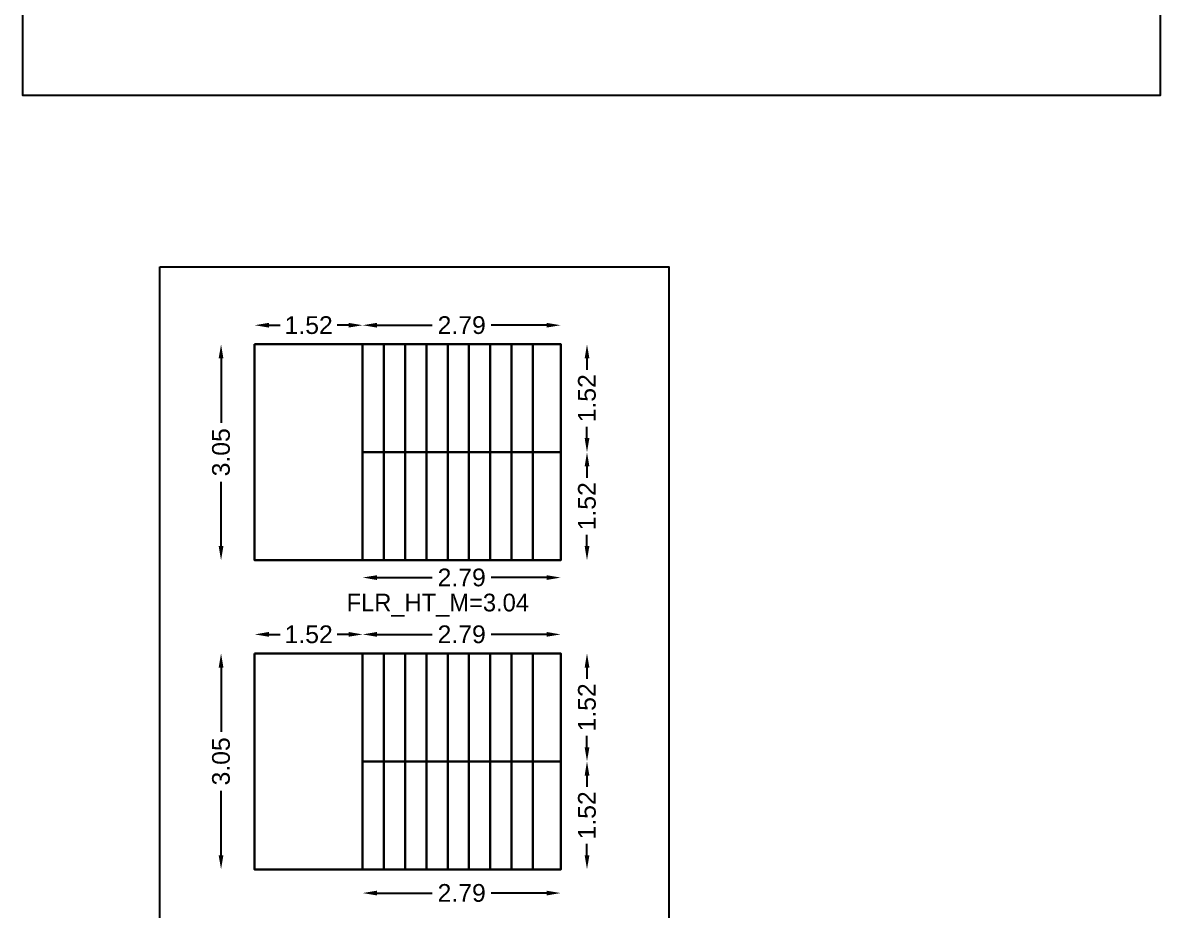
# Model space of a CAD drawing. Header units: metres. Extents: x -56 to 205, y -186 to -77.
# Drawn here: x 52.53 to 68.58, y -115.75 to -103.22 of the extents above; entities that cross this region are included whole.
import ezdxf

# ---------------------------------------------------------------- set-up
doc = ezdxf.new("R2010")
doc.units = ezdxf.units.M
doc.linetypes.add('HIDDEN', pattern=[0.375, 0.25, -0.125])
doc.layers.add('BLK_1_FLR_0_STAIR_1', color=1, linetype='Continuous')
doc.layers.add('BLK_1_FLR_1_STAIR_1', color=1, linetype='Continuous')
for name, color, linetype, lineweight in [('BLK_1_FLR_0_STAIR_1_FLIGHT_1', 7, 'Continuous', 0), ('BLK_1_FLR_0_STAIR_1_FLIGHT_2', 7, 'Continuous', 0), ('BLK_1_FLR_0_STAIR_1_LANDING_1', 7, 'Continuous', 0), ('BLK_1_FLR_1_STAIR_1_FLIGHT_1', 7, 'Continuous', 0), ('BLK_1_FLR_1_STAIR_1_FLIGHT_2', 7, 'Continuous', 0), ('BLK_1_FLR_1_STAIR_1_LANDING_1', 7, 'Continuous', 0)]:
    doc.layers.add(name, color=color, linetype=linetype, lineweight=lineweight)
doc.styles.add('SPA1', font='GOTHIC.TTF')
doc.styles.get("Standard").update_dxf_attribs({"font": 'arial.ttf', "height": 0.25})
doc.dimstyles.new('Copy of Standard', dxfattribs={"dimtxt": 18, "dimasz": 6, "dimexe": 0.18, "dimexo": 0.0625, "dimgap": 0.09, "dimtad": 0, "dimdec": 3, "dimzin": 0, "dimdsep": 46, "dimlunit": 4, "dimtxsty": 'Standard', "dimblk": 'OBLIQUE', "dimcen": 0.09, "dimse1": 1, "dimse2": 1, "dimclrd": 256, "dimclre": 256, "dimclrt": 256, "dimadec": 0, "dimazin": 0, "dimtfac": 1, "dimtdec": 3, "dimtofl": 0, "dimtmove": 1, "dimatfit": 3, "dimldrblk": 'DOT', "dimfxl": 0, "dimtolj": 1, "dimtzin": 0, "dimarcsym": 0})

# ---------------------------------------------------------------- blocks, each defined once
blk = doc.blocks.new('*D95')
at = {"layer": 'BLK_1_FLR_0_STAIR_1_LANDING_1', "color": 2, "lineweight": -2, "ltscale": 10}
for p, q in [((56.004, -107.493), (56.164, -107.493)), ((57.128, -107.493), (56.967, -107.493))]:
    blk.add_line(p, q, dxfattribs=at)
at = {"layer": 'BLK_1_FLR_0_STAIR_1_LANDING_1', "color": 2, "ltscale": 10}
for points in [[(56.004, -107.46), (56.004, -107.526), (55.804, -107.493)], [(57.128, -107.46), (57.128, -107.526), (57.328, -107.493)]]:
    blk.add_solid(points, dxfattribs=at)
at = {"layer": 'DEFPOINTS', "color": 0, "ltscale": 10}
for p in [(57.328, -107.493), (55.804, -107.762), (57.328, -107.762)]:
    blk.add_point(p, dxfattribs=at)
at = {"layer": 'BLK_1_FLR_0_STAIR_1_LANDING_1', "color": 2, "lineweight": 30, "ltscale": 10, "insert": (56.566, -107.493), "char_height": 0.25, "attachment_point": 5}
blk.add_mtext('\\A1;1.52', dxfattribs=at)
blk = doc.blocks.new('_Dot')
at = {"color": 0, "linetype": 'ByBlock', "lineweight": -2}
blk.add_line((-0.5, 0), (-1, 0), dxfattribs=at)
at = {"color": 0, "linetype": 'ByBlock', "const_width": 0.5}
blk.add_lwpolyline([(-0.25, 0, 1), (0.25, 0, 1)], format="xyb", close=True, dxfattribs=at)
blk = doc.blocks.new('*D96')
at = {"layer": 'BLK_1_FLR_0_STAIR_1_LANDING_1', "color": 1, "lineweight": -2, "ltscale": 10}
for p, q in [((55.33, -107.962), (55.33, -108.87)), ((55.33, -110.61), (55.33, -109.701))]:
    blk.add_line(p, q, dxfattribs=at)
at = {"layer": 'BLK_1_FLR_0_STAIR_1_LANDING_1', "color": 1, "ltscale": 10}
for points in [[(55.296, -107.962), (55.363, -107.962), (55.33, -107.762)], [(55.296, -110.61), (55.363, -110.61), (55.33, -110.81)]]:
    blk.add_solid(points, dxfattribs=at)
at = {"layer": 'DEFPOINTS', "color": 0, "ltscale": 10}
for p in [(55.804, -107.762), (55.33, -110.81), (55.804, -110.81)]:
    blk.add_point(p, dxfattribs=at)
at = {"layer": 'BLK_1_FLR_0_STAIR_1_LANDING_1', "color": 1, "lineweight": 30, "ltscale": 10, "insert": (55.33, -109.286), "char_height": 0.25, "attachment_point": 5, "rotation": 90}
blk.add_mtext('\\A1;3.05', dxfattribs=at)
blk = doc.blocks.new('*D97')
at = {"layer": 'BLK_1_FLR_0_STAIR_1_FLIGHT_1', "color": 1, "lineweight": -2, "ltscale": 10}
for p, q in [((57.528, -107.493), (58.308, -107.493)), ((59.922, -107.493), (59.142, -107.493))]:
    blk.add_line(p, q, dxfattribs=at)
at = {"layer": 'BLK_1_FLR_0_STAIR_1_FLIGHT_1', "color": 1, "ltscale": 10}
for points in [[(57.528, -107.46), (57.528, -107.526), (57.328, -107.493)], [(59.922, -107.46), (59.922, -107.526), (60.122, -107.493)]]:
    blk.add_solid(points, dxfattribs=at)
at = {"layer": 'DEFPOINTS', "color": 0, "ltscale": 10}
for p in [(60.122, -107.493), (57.328, -107.762), (60.122, -107.762)]:
    blk.add_point(p, dxfattribs=at)
at = {"layer": 'BLK_1_FLR_0_STAIR_1_FLIGHT_1', "color": 1, "lineweight": 30, "ltscale": 10, "insert": (58.725, -107.493), "char_height": 0.25, "attachment_point": 5}
blk.add_mtext('\\A1;2.79', dxfattribs=at)
blk = doc.blocks.new('*D93')
at = {"layer": 'BLK_1_FLR_0_STAIR_1_FLIGHT_1', "color": 2, "lineweight": -2, "ltscale": 10}
for p, q in [((60.493, -107.962), (60.493, -108.122)), ((60.493, -109.086), (60.493, -108.926))]:
    blk.add_line(p, q, dxfattribs=at)
at = {"layer": 'BLK_1_FLR_0_STAIR_1_FLIGHT_1', "color": 2, "ltscale": 10}
for points in [[(60.46, -107.962), (60.527, -107.962), (60.493, -107.762)], [(60.46, -109.086), (60.527, -109.086), (60.493, -109.286)]]:
    blk.add_solid(points, dxfattribs=at)
at = {"layer": 'DEFPOINTS', "color": 0, "ltscale": 10}
for p in [(60.122, -107.762), (60.122, -109.286), (60.493, -109.286)]:
    blk.add_point(p, dxfattribs=at)
at = {"layer": 'BLK_1_FLR_0_STAIR_1_FLIGHT_1', "color": 2, "lineweight": 30, "ltscale": 10, "insert": (60.493, -108.524), "char_height": 0.25, "attachment_point": 5, "rotation": 90}
blk.add_mtext('\\A1;1.52', dxfattribs=at)
blk = doc.blocks.new('*D98')
at = {"layer": 'BLK_1_FLR_0_STAIR_1_FLIGHT_2', "color": 2, "lineweight": -2, "ltscale": 10}
for p, q in [((60.493, -109.486), (60.493, -109.646)), ((60.493, -110.61), (60.493, -110.45))]:
    blk.add_line(p, q, dxfattribs=at)
at = {"layer": 'BLK_1_FLR_0_STAIR_1_FLIGHT_2', "color": 2, "ltscale": 10}
for points in [[(60.46, -109.486), (60.527, -109.486), (60.493, -109.286)], [(60.46, -110.61), (60.527, -110.61), (60.493, -110.81)]]:
    blk.add_solid(points, dxfattribs=at)
at = {"layer": 'DEFPOINTS', "color": 0, "ltscale": 10}
for p in [(60.122, -109.286), (60.122, -110.81), (60.493, -110.81)]:
    blk.add_point(p, dxfattribs=at)
at = {"layer": 'BLK_1_FLR_0_STAIR_1_FLIGHT_2', "color": 2, "lineweight": 30, "ltscale": 10, "insert": (60.493, -110.048), "char_height": 0.25, "attachment_point": 5, "rotation": 90}
blk.add_mtext('\\A1;1.52', dxfattribs=at)
blk = doc.blocks.new('*D99')
at = {"layer": 'BLK_1_FLR_0_STAIR_1_FLIGHT_2', "color": 1, "lineweight": -2, "ltscale": 10}
for p, q in [((57.528, -111.054), (58.308, -111.054)), ((59.922, -111.054), (59.142, -111.054))]:
    blk.add_line(p, q, dxfattribs=at)
at = {"layer": 'BLK_1_FLR_0_STAIR_1_FLIGHT_2', "color": 1, "ltscale": 10}
for points in [[(57.528, -111.021), (57.528, -111.088), (57.328, -111.054)], [(59.922, -111.021), (59.922, -111.088), (60.122, -111.054)]]:
    blk.add_solid(points, dxfattribs=at)
at = {"layer": 'DEFPOINTS', "color": 0, "ltscale": 10}
for p in [(57.328, -110.81), (60.122, -110.81), (57.328, -111.054)]:
    blk.add_point(p, dxfattribs=at)
at = {"layer": 'BLK_1_FLR_0_STAIR_1_FLIGHT_2', "color": 1, "lineweight": 30, "ltscale": 10, "insert": (58.725, -111.054), "char_height": 0.25, "attachment_point": 5}
blk.add_mtext('\\A1;2.79', dxfattribs=at)
blk = doc.blocks.new('*D100')
at = {"layer": 'BLK_1_FLR_1_STAIR_1_LANDING_1', "color": 2, "lineweight": -2, "ltscale": 10}
for p, q in [((56.004, -111.856), (56.164, -111.856)), ((57.128, -111.856), (56.967, -111.856))]:
    blk.add_line(p, q, dxfattribs=at)
at = {"layer": 'BLK_1_FLR_1_STAIR_1_LANDING_1', "color": 2, "ltscale": 10}
for points in [[(56.004, -111.822), (56.004, -111.889), (55.804, -111.856)], [(57.128, -111.822), (57.128, -111.889), (57.328, -111.856)]]:
    blk.add_solid(points, dxfattribs=at)
at = {"layer": 'DEFPOINTS', "color": 0, "ltscale": 10}
for p in [(57.328, -111.856), (55.804, -112.124), (57.328, -112.124)]:
    blk.add_point(p, dxfattribs=at)
at = {"layer": 'BLK_1_FLR_1_STAIR_1_LANDING_1', "color": 2, "lineweight": 30, "ltscale": 10, "insert": (56.566, -111.856), "char_height": 0.25, "attachment_point": 5}
blk.add_mtext('\\A1;1.52', dxfattribs=at)
blk = doc.blocks.new('*D101')
at = {"layer": 'BLK_1_FLR_1_STAIR_1_LANDING_1', "color": 1, "lineweight": -2, "ltscale": 10}
for p, q in [((55.33, -112.324), (55.33, -113.233)), ((55.33, -114.972), (55.33, -114.064))]:
    blk.add_line(p, q, dxfattribs=at)
at = {"layer": 'BLK_1_FLR_1_STAIR_1_LANDING_1', "color": 1, "ltscale": 10}
for points in [[(55.296, -112.324), (55.363, -112.324), (55.33, -112.124)], [(55.296, -114.972), (55.363, -114.972), (55.33, -115.172)]]:
    blk.add_solid(points, dxfattribs=at)
at = {"layer": 'DEFPOINTS', "color": 0, "ltscale": 10}
for p in [(55.804, -112.124), (55.33, -115.172), (55.804, -115.172)]:
    blk.add_point(p, dxfattribs=at)
at = {"layer": 'BLK_1_FLR_1_STAIR_1_LANDING_1', "color": 1, "lineweight": 30, "ltscale": 10, "insert": (55.33, -113.648), "char_height": 0.25, "attachment_point": 5, "rotation": 90}
blk.add_mtext('\\A1;3.05', dxfattribs=at)
blk = doc.blocks.new('*D102')
at = {"layer": 'BLK_1_FLR_1_STAIR_1_FLIGHT_1', "color": 1, "lineweight": -2, "ltscale": 10}
for p, q in [((57.528, -111.856), (58.308, -111.856)), ((59.922, -111.856), (59.142, -111.856))]:
    blk.add_line(p, q, dxfattribs=at)
at = {"layer": 'BLK_1_FLR_1_STAIR_1_FLIGHT_1', "color": 1, "ltscale": 10}
for points in [[(57.528, -111.822), (57.528, -111.889), (57.328, -111.856)], [(59.922, -111.822), (59.922, -111.889), (60.122, -111.856)]]:
    blk.add_solid(points, dxfattribs=at)
at = {"layer": 'DEFPOINTS', "color": 0, "ltscale": 10}
for p in [(60.122, -111.856), (57.328, -112.124), (60.122, -112.124)]:
    blk.add_point(p, dxfattribs=at)
at = {"layer": 'BLK_1_FLR_1_STAIR_1_FLIGHT_1', "color": 1, "lineweight": 30, "ltscale": 10, "insert": (58.725, -111.856), "char_height": 0.25, "attachment_point": 5}
blk.add_mtext('\\A1;2.79', dxfattribs=at)
blk = doc.blocks.new('*D94')
at = {"layer": 'BLK_1_FLR_1_STAIR_1_FLIGHT_1', "color": 2, "lineweight": -2, "ltscale": 10}
for p, q in [((60.493, -112.324), (60.493, -112.485)), ((60.493, -113.448), (60.493, -113.288))]:
    blk.add_line(p, q, dxfattribs=at)
at = {"layer": 'BLK_1_FLR_1_STAIR_1_FLIGHT_1', "color": 2, "ltscale": 10}
for points in [[(60.46, -112.324), (60.527, -112.324), (60.493, -112.124)], [(60.46, -113.448), (60.527, -113.448), (60.493, -113.648)]]:
    blk.add_solid(points, dxfattribs=at)
at = {"layer": 'DEFPOINTS', "color": 0, "ltscale": 10}
for p in [(60.122, -112.124), (60.122, -113.648), (60.493, -113.648)]:
    blk.add_point(p, dxfattribs=at)
at = {"layer": 'BLK_1_FLR_1_STAIR_1_FLIGHT_1', "color": 2, "lineweight": 30, "ltscale": 10, "insert": (60.493, -112.886), "char_height": 0.25, "attachment_point": 5, "rotation": 90}
blk.add_mtext('\\A1;1.52', dxfattribs=at)
blk = doc.blocks.new('*D103')
at = {"layer": 'BLK_1_FLR_1_STAIR_1_FLIGHT_2', "color": 2, "lineweight": -2, "ltscale": 10}
for p, q in [((60.493, -113.848), (60.493, -114.009)), ((60.493, -114.972), (60.493, -114.812))]:
    blk.add_line(p, q, dxfattribs=at)
at = {"layer": 'BLK_1_FLR_1_STAIR_1_FLIGHT_2', "color": 2, "ltscale": 10}
for points in [[(60.46, -113.848), (60.527, -113.848), (60.493, -113.648)], [(60.46, -114.972), (60.527, -114.972), (60.493, -115.172)]]:
    blk.add_solid(points, dxfattribs=at)
at = {"layer": 'DEFPOINTS', "color": 0, "ltscale": 10}
for p in [(60.122, -113.648), (60.122, -115.172), (60.493, -115.172)]:
    blk.add_point(p, dxfattribs=at)
at = {"layer": 'BLK_1_FLR_1_STAIR_1_FLIGHT_2', "color": 2, "lineweight": 30, "ltscale": 10, "insert": (60.493, -114.41), "char_height": 0.25, "attachment_point": 5, "rotation": 90}
blk.add_mtext('\\A1;1.52', dxfattribs=at)
blk = doc.blocks.new('*D104')
at = {"layer": 'BLK_1_FLR_1_STAIR_1_FLIGHT_2', "color": 1, "lineweight": -2, "ltscale": 10}
for p, q in [((57.528, -115.506), (58.308, -115.506)), ((59.922, -115.506), (59.142, -115.506))]:
    blk.add_line(p, q, dxfattribs=at)
at = {"layer": 'BLK_1_FLR_1_STAIR_1_FLIGHT_2', "color": 1, "ltscale": 10}
for points in [[(57.528, -115.473), (57.528, -115.54), (57.328, -115.506)], [(59.922, -115.473), (59.922, -115.54), (60.122, -115.506)]]:
    blk.add_solid(points, dxfattribs=at)
at = {"layer": 'DEFPOINTS', "color": 0, "ltscale": 10}
for p in [(57.328, -115.172), (60.122, -115.172), (57.328, -115.506)]:
    blk.add_point(p, dxfattribs=at)
at = {"layer": 'BLK_1_FLR_1_STAIR_1_FLIGHT_2', "color": 1, "lineweight": 30, "ltscale": 10, "insert": (58.725, -115.506), "char_height": 0.25, "attachment_point": 5}
blk.add_mtext('\\A1;2.79', dxfattribs=at)

msp = doc.modelspace()

# ---------------------------------------------------------------- linework, layer by layer
at = {"color": 0, "ltscale": 30}
for points in [[(52.53195, -97.68456), (68.58107, -97.68456), (68.58107, -104.25083), (52.53195, -104.25083)], [(54.46484, -106.66771), (61.64763, -106.66771), (61.64763, -116.77906), (54.46484, -116.77906)]]:
    msp.add_lwpolyline(points, close=True, dxfattribs=at)
at = {"layer": 'BLK_1_FLR_0_STAIR_1', "color": 1, "elevation": -105.9805}
msp.add_lwpolyline([(55.80372, -107.76188), (60.12171, -107.76188), (60.12171, -110.80988), (55.80372, -110.80988)], close=True, dxfattribs=at)
at = {"layer": 'BLK_1_FLR_0_STAIR_1_FLIGHT_1', "color": 7, "lineweight": 30, "ltscale": 10}
for p, q in [((57.62771, -109.28588, -105.9805), (57.62771, -107.76188, -105.9805)), ((57.92771, -109.28588, -105.9805), (57.92771, -107.76188, -105.9805)), ((58.22771, -109.28588, -105.9805), (58.22771, -107.76188, -105.9805)), ((58.52771, -109.28588, -105.9805), (58.52771, -107.76188, -105.9805)), ((58.82771, -109.28588, -105.9805), (58.82771, -107.76188, -105.9805)), ((59.12771, -109.28588, -105.9805), (59.12771, -107.76188, -105.9805)), ((59.42771, -109.28588, -105.9805), (59.42771, -107.76188, -105.9805)), ((59.72771, -109.28588, -105.9805), (59.72771, -107.76188, -105.9805))]:
    msp.add_line(p, q, dxfattribs=at)
at = {"layer": 'BLK_1_FLR_0_STAIR_1_FLIGHT_1', "color": 0, "linetype": 'HIDDEN', "lineweight": 30, "ltscale": 10}
msp.add_line((60.12171, -109.28588, -105.9805), (60.12171, -107.76188, -105.9805), dxfattribs=at)
at = {"layer": 'BLK_1_FLR_0_STAIR_1_FLIGHT_1', "color": 7, "lineweight": 30, "ltscale": 10, "elevation": -105.9805}
msp.add_lwpolyline([(57.32771, -107.76188), (60.12171, -107.76188), (60.12171, -109.28588), (57.32771, -109.28588)], close=True, dxfattribs=at)
at = {"layer": 'BLK_1_FLR_0_STAIR_1_FLIGHT_2', "color": 7, "lineweight": 30, "ltscale": 10}
for p, q in [((57.62771, -110.80988, -105.9805), (57.62771, -109.28588, -105.9805)), ((57.92771, -110.80988, -105.9805), (57.92771, -109.28588, -105.9805)), ((58.22771, -110.80988, -105.9805), (58.22771, -109.28588, -105.9805)), ((58.52771, -110.80988, -105.9805), (58.52771, -109.28588, -105.9805)), ((58.82771, -110.80988, -105.9805), (58.82771, -109.28588, -105.9805)), ((59.12771, -110.80988, -105.9805), (59.12771, -109.28588, -105.9805)), ((59.42771, -110.80988, -105.9805), (59.42771, -109.28588, -105.9805)), ((59.72771, -110.80988, -105.9805), (59.72771, -109.28588, -105.9805))]:
    msp.add_line(p, q, dxfattribs=at)
at = {"layer": 'BLK_1_FLR_0_STAIR_1_FLIGHT_2', "color": 0, "lineweight": 30, "ltscale": 10}
msp.add_line((60.12171, -110.80988, -105.9805), (60.12171, -109.28588, -105.9805), dxfattribs=at)
at = {"layer": 'BLK_1_FLR_0_STAIR_1_FLIGHT_2', "color": 7, "lineweight": 30, "ltscale": 10, "elevation": -105.9805}
msp.add_lwpolyline([(57.32771, -109.28588), (60.12171, -109.28588), (60.12171, -110.80988), (57.32771, -110.80988)], close=True, dxfattribs=at)
at = {"layer": 'BLK_1_FLR_0_STAIR_1_LANDING_1', "color": 7, "lineweight": 30, "ltscale": 10, "elevation": -105.9805}
msp.add_lwpolyline([(55.80372, -107.76188), (57.32771, -107.76188), (57.32771, -110.80988), (55.80372, -110.80988)], close=True, dxfattribs=at)
at = {"layer": 'BLK_1_FLR_1_STAIR_1', "color": 1, "elevation": -105.9805}
msp.add_lwpolyline([(55.80372, -112.12433), (60.12171, -112.12433), (60.12171, -115.17233), (55.80372, -115.17233)], close=True, dxfattribs=at)
at = {"layer": 'BLK_1_FLR_1_STAIR_1_FLIGHT_1', "color": 7, "lineweight": 30, "ltscale": 10}
for p, q in [((57.62771, -113.64833, -105.9805), (57.62771, -112.12433, -105.9805)), ((57.92771, -113.64833, -105.9805), (57.92771, -112.12433, -105.9805)), ((58.22771, -113.64833, -105.9805), (58.22771, -112.12433, -105.9805)), ((58.52771, -113.64833, -105.9805), (58.52771, -112.12433, -105.9805)), ((58.82771, -113.64833, -105.9805), (58.82771, -112.12433, -105.9805)), ((59.12771, -113.64833, -105.9805), (59.12771, -112.12433, -105.9805)), ((59.42771, -113.64833, -105.9805), (59.42771, -112.12433, -105.9805)), ((59.72771, -113.64833, -105.9805), (59.72771, -112.12433, -105.9805))]:
    msp.add_line(p, q, dxfattribs=at)
at = {"layer": 'BLK_1_FLR_1_STAIR_1_FLIGHT_1', "color": 0, "linetype": 'HIDDEN', "lineweight": 30, "ltscale": 10}
for p, q in [((60.12171, -113.64833, -105.9805), (60.12171, -112.12433, -105.9805)), ((60.12171, -113.70954, -105.9805), (60.12171, -112.18554, -105.9805))]:
    msp.add_line(p, q, dxfattribs=at)
at = {"layer": 'BLK_1_FLR_1_STAIR_1_FLIGHT_1', "color": 7, "lineweight": 30, "ltscale": 10, "elevation": -105.9805}
msp.add_lwpolyline([(57.32771, -112.12433), (60.12171, -112.12433), (60.12171, -113.64833), (57.32771, -113.64833)], close=True, dxfattribs=at)
at = {"layer": 'BLK_1_FLR_1_STAIR_1_FLIGHT_2', "color": 7, "lineweight": 30, "ltscale": 10}
for p, q in [((57.62771, -115.17233, -105.9805), (57.62771, -113.64833, -105.9805)), ((57.92771, -115.17233, -105.9805), (57.92771, -113.64833, -105.9805)), ((58.22771, -115.17233, -105.9805), (58.22771, -113.64833, -105.9805)), ((58.52771, -115.17233, -105.9805), (58.52771, -113.64833, -105.9805)), ((58.82771, -115.17233, -105.9805), (58.82771, -113.64833, -105.9805)), ((59.12771, -115.17233, -105.9805), (59.12771, -113.64833, -105.9805)), ((59.42771, -115.17233, -105.9805), (59.42771, -113.64833, -105.9805)), ((59.72771, -115.17233, -105.9805), (59.72771, -113.64833, -105.9805))]:
    msp.add_line(p, q, dxfattribs=at)
at = {"layer": 'BLK_1_FLR_1_STAIR_1_FLIGHT_2', "color": 0, "lineweight": 30, "ltscale": 10}
msp.add_line((60.12171, -115.17233, -105.9805), (60.12171, -113.64833, -105.9805), dxfattribs=at)
at = {"layer": 'BLK_1_FLR_1_STAIR_1_FLIGHT_2', "color": 7, "lineweight": 30, "ltscale": 10, "elevation": -105.9805}
msp.add_lwpolyline([(57.32771, -113.64833), (60.12171, -113.64833), (60.12171, -115.17233), (57.32771, -115.17233)], close=True, dxfattribs=at)
at = {"layer": 'BLK_1_FLR_1_STAIR_1_LANDING_1', "color": 7, "lineweight": 30, "ltscale": 10, "elevation": -105.9805}
msp.add_lwpolyline([(55.80372, -112.12433), (57.32771, -112.12433), (57.32771, -115.17233), (55.80372, -115.17233)], close=True, dxfattribs=at)

# ---------------------------------------------------------------- texts
at = {"layer": 'BLK_1_FLR_0_STAIR_1', "color": 1, "insert": (57.10124, -111.28171, -105.9805), "char_height": 0.25, "attachment_point": 1, "style": 'SPA1'}
msp.add_mtext_dynamic_manual_height_columns('{\\fCalifornian FB|b0|i0|c0|p18;FLR_HT_M=3.04}', width=2.4739347, gutter_width=25, heights=[0], dxfattribs=at)

# ---------------------------------------------------------------- dimensions: what is measured, and where the dimension line sits
at = {"layer": 'BLK_1_FLR_0_STAIR_1_FLIGHT_1', "color": 1, "lineweight": 30, "ltscale": 10}
dim = msp.add_aligned_dim(p1=(57.32771, -107.76188, -105.9805), p2=(60.12171, -107.76188, -105.9805), distance=0.26875, dimstyle='Copy of Standard', override={"dimtxt": 0.3, "dimasz": 0.2, "dimdec": 2, "dimlunit": 2, "dimpost": '\\X', "dimclrd": 1, "dimclrt": 1, "dimtdec": 2, "dimfxl": 0.125, "dimarcsym": 2}, dxfattribs=at)
dim.commit()
dim.dimension.update_dxf_attribs({"geometry": '*D97', "text_midpoint": (58.72471, -107.49313, -105.9805)})
at = {"layer": 'BLK_1_FLR_0_STAIR_1_FLIGHT_1', "color": 2, "lineweight": 30, "ltscale": 10}
dim = msp.add_aligned_dim(p1=(60.12171, -107.76188, -105.9805), p2=(60.12171, -109.28588, -105.9805), distance=0.37145, dimstyle='Copy of Standard', override={"dimtxt": 0.3, "dimasz": 0.2, "dimdec": 2, "dimlunit": 2, "dimpost": '\\X', "dimclrd": 2, "dimclrt": 2, "dimtdec": 2, "dimfxl": 0.125, "dimarcsym": 2}, dxfattribs=at)
dim.commit()
dim.dimension.update_dxf_attribs({"geometry": '*D93', "text_midpoint": (60.49317, -108.52388, -105.9805)})
at = {"layer": 'BLK_1_FLR_0_STAIR_1_FLIGHT_2', "color": 2, "lineweight": 30, "ltscale": 10}
dim = msp.add_aligned_dim(p1=(60.12171, -109.28588, -105.9805), p2=(60.12171, -110.80988, -105.9805), distance=0.37145, dimstyle='Copy of Standard', override={"dimtxt": 0.3, "dimasz": 0.2, "dimdec": 2, "dimlunit": 2, "dimpost": '\\X', "dimclrd": 2, "dimclrt": 2, "dimtdec": 2, "dimfxl": 0.125, "dimarcsym": 2}, dxfattribs=at)
dim.commit()
dim.dimension.update_dxf_attribs({"geometry": '*D98', "text_midpoint": (60.49317, -110.04788, -105.9805)})
at = {"layer": 'BLK_1_FLR_0_STAIR_1_FLIGHT_2', "color": 1, "lineweight": 30, "ltscale": 10}
dim = msp.add_aligned_dim(p1=(60.12171, -110.80988, -105.9805), p2=(57.32771, -110.80988, -105.9805), distance=0.24433, dimstyle='Copy of Standard', override={"dimtxt": 0.3, "dimasz": 0.2, "dimdec": 2, "dimlunit": 2, "dimpost": '\\X', "dimclrd": 1, "dimclrt": 1, "dimtdec": 2, "dimfxl": 0.125, "dimarcsym": 2}, dxfattribs=at)
dim.commit()
dim.dimension.update_dxf_attribs({"geometry": '*D99', "text_midpoint": (58.72471, -111.05422, -105.9805)})
at = {"layer": 'BLK_1_FLR_0_STAIR_1_LANDING_1', "color": 2, "lineweight": 30, "ltscale": 10}
dim = msp.add_aligned_dim(p1=(55.80372, -107.76188, -105.9805), p2=(57.32771, -107.76188, -105.9805), distance=0.26875, dimstyle='Copy of Standard', override={"dimtxt": 0.3, "dimasz": 0.2, "dimdec": 2, "dimlunit": 2, "dimpost": '\\X', "dimclrd": 2, "dimclrt": 2, "dimtdec": 2, "dimfxl": 0.125, "dimarcsym": 2}, dxfattribs=at)
dim.commit()
dim.dimension.update_dxf_attribs({"geometry": '*D95', "text_midpoint": (56.56572, -107.49313, -105.9805)})
at = {"layer": 'BLK_1_FLR_0_STAIR_1_LANDING_1', "color": 1, "lineweight": 30, "ltscale": 10}
dim = msp.add_aligned_dim(p1=(55.80372, -107.76188, -105.9805), p2=(55.80372, -110.80988, -105.9805), distance=-0.47416, dimstyle='Copy of Standard', override={"dimtxt": 0.3, "dimasz": 0.2, "dimdec": 2, "dimlunit": 2, "dimpost": '\\X', "dimclrd": 1, "dimclrt": 1, "dimtdec": 2, "dimfxl": 0.125, "dimarcsym": 2}, dxfattribs=at)
dim.commit()
dim.dimension.update_dxf_attribs({"geometry": '*D96', "text_midpoint": (55.32956, -109.28588, -105.9805)})
at = {"layer": 'BLK_1_FLR_1_STAIR_1_FLIGHT_1', "color": 1, "lineweight": 30, "ltscale": 10}
dim = msp.add_aligned_dim(p1=(57.32771, -112.12433, -105.9805), p2=(60.12171, -112.12433, -105.9805), distance=0.26875, dimstyle='Copy of Standard', override={"dimtxt": 0.3, "dimasz": 0.2, "dimdec": 2, "dimlunit": 2, "dimpost": '\\X', "dimclrd": 1, "dimclrt": 1, "dimtdec": 2, "dimfxl": 0.125, "dimarcsym": 2}, dxfattribs=at)
dim.commit()
dim.dimension.update_dxf_attribs({"geometry": '*D102', "text_midpoint": (58.72471, -111.85558, -105.9805)})
at = {"layer": 'BLK_1_FLR_1_STAIR_1_FLIGHT_1', "color": 2, "lineweight": 30, "ltscale": 10}
dim = msp.add_aligned_dim(p1=(60.12171, -112.12433, -105.9805), p2=(60.12171, -113.64833, -105.9805), distance=0.37145, dimstyle='Copy of Standard', override={"dimtxt": 0.3, "dimasz": 0.2, "dimdec": 2, "dimlunit": 2, "dimpost": '\\X', "dimclrd": 2, "dimclrt": 2, "dimtdec": 2, "dimfxl": 0.125, "dimarcsym": 2}, dxfattribs=at)
dim.commit()
dim.dimension.update_dxf_attribs({"geometry": '*D94', "text_midpoint": (60.49317, -112.88633, -105.9805)})
at = {"layer": 'BLK_1_FLR_1_STAIR_1_FLIGHT_2', "color": 2, "lineweight": 30, "ltscale": 10}
dim = msp.add_aligned_dim(p1=(60.12171, -113.64833, -105.9805), p2=(60.12171, -115.17233, -105.9805), distance=0.37145, dimstyle='Copy of Standard', override={"dimtxt": 0.3, "dimasz": 0.2, "dimdec": 2, "dimlunit": 2, "dimpost": '\\X', "dimclrd": 2, "dimclrt": 2, "dimtdec": 2, "dimfxl": 0.125, "dimarcsym": 2}, dxfattribs=at)
dim.commit()
dim.dimension.update_dxf_attribs({"geometry": '*D103', "text_midpoint": (60.49317, -114.41033, -105.9805)})
at = {"layer": 'BLK_1_FLR_1_STAIR_1_FLIGHT_2', "color": 1, "lineweight": 30, "ltscale": 10}
dim = msp.add_aligned_dim(p1=(60.12171, -115.17233, -105.9805), p2=(57.32771, -115.17233, -105.9805), distance=0.33395, dimstyle='Copy of Standard', override={"dimtxt": 0.3, "dimasz": 0.2, "dimdec": 2, "dimlunit": 2, "dimpost": '\\X', "dimclrd": 1, "dimclrt": 1, "dimtdec": 2, "dimfxl": 0.125, "dimarcsym": 2}, dxfattribs=at)
dim.commit()
dim.dimension.update_dxf_attribs({"geometry": '*D104', "text_midpoint": (58.72471, -115.50628, -105.9805)})
at = {"layer": 'BLK_1_FLR_1_STAIR_1_LANDING_1', "color": 2, "lineweight": 30, "ltscale": 10}
dim = msp.add_aligned_dim(p1=(55.80372, -112.12433, -105.9805), p2=(57.32771, -112.12433, -105.9805), distance=0.26875, dimstyle='Copy of Standard', override={"dimtxt": 0.3, "dimasz": 0.2, "dimdec": 2, "dimlunit": 2, "dimpost": '\\X', "dimclrd": 2, "dimclrt": 2, "dimtdec": 2, "dimfxl": 0.125, "dimarcsym": 2}, dxfattribs=at)
dim.commit()
dim.dimension.update_dxf_attribs({"geometry": '*D100', "text_midpoint": (56.56572, -111.85558, -105.9805)})
at = {"layer": 'BLK_1_FLR_1_STAIR_1_LANDING_1', "color": 1, "lineweight": 30, "ltscale": 10}
dim = msp.add_aligned_dim(p1=(55.80372, -112.12433, -105.9805), p2=(55.80372, -115.17233, -105.9805), distance=-0.47416, dimstyle='Copy of Standard', override={"dimtxt": 0.3, "dimasz": 0.2, "dimdec": 2, "dimlunit": 2, "dimpost": '\\X', "dimclrd": 1, "dimclrt": 1, "dimtdec": 2, "dimfxl": 0.125, "dimarcsym": 2}, dxfattribs=at)
dim.commit()
dim.dimension.update_dxf_attribs({"geometry": '*D101', "text_midpoint": (55.32956, -113.64833, -105.9805)})

doc.saveas('drawing.dxf')
